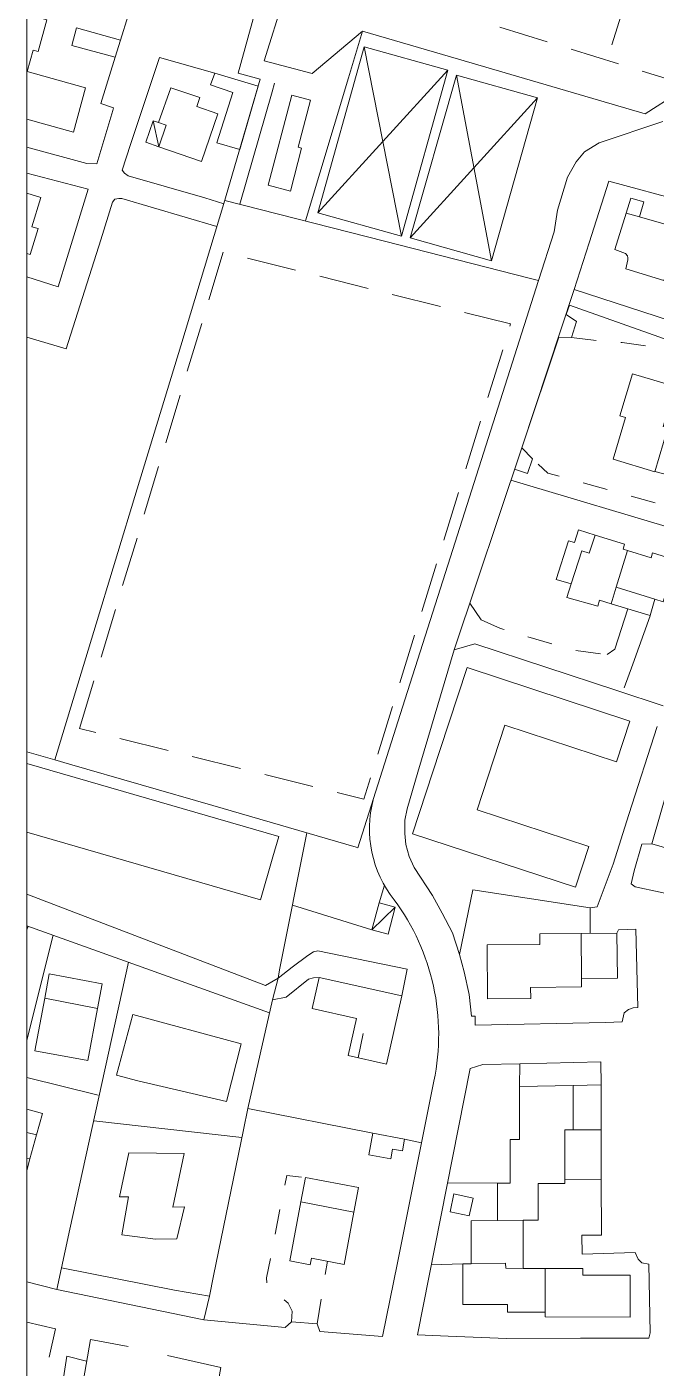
# Model space of a CAD drawing. Header units: millimetres. Extents: x 4297 to 8160, y 446 to 1634.
# Drawn here: x 6883.9 to 7010.4, y 755.3 to 1024.8 of the extents above; entities that cross this region are included whole.
import ezdxf

# ---------------------------------------------------------------- set-up
doc = ezdxf.new("R2010")
doc.units = ezdxf.units.MM
doc.header["$LTSCALE"] = 0.1
doc.layers.add('1_CARTIGLIO', color=7, linetype='Continuous', lineweight=9)

msp = doc.modelspace()

# ---------------------------------------------------------------- linework, layer by layer
at = {"layer": '1_CARTIGLIO'}
for p, q in [((6883.88, 1623.55), (6883.88, 455.55)), ((6970.3, 1141.83), (6931.56, 1017.99)), ((7004.44, 1030.76), (7001.46, 1021.21)), ((6902.73, 1022.15), (6904.26, 1027.1)), ((6929.73, 1027.66), (6926.37, 1015.49)), ((6893.86, 1024.59, 210.25), (6892.93, 1021.08, 210.25)), ((6902.73, 1022.15, 210.22), (6893.86, 1024.59, 210.22)), ((6988.49, 1021.83), (6978.93, 1024.78)), ((6941.24, 1015.42), (6951.34, 1023.97)), ((6948.51, 1014.54), (6951.34, 1023.97)), ((6951.34, 1023.97), (6970.68, 1018.31)), ((6892.93, 1021.08, 210.25), (6901.67, 1018.71, 210.25)), ((7002.81, 1017.4), (6993.27, 1020.35)), ((6898.78, 1009.38), (6901.67, 1018.71)), ((6910.55, 1018.68), (6904.74, 1001.15)), ((6921.64, 1015.52), (6910.55, 1018.68)), ((6931.56, 1017.99), (6941.24, 1015.42)), ((6970.68, 1018.31), (7008.16, 1007.33)), ((6923.51, 989.29), (6930.8, 1014.27)), ((6930.8, 1014.27), (6926.37, 1015.49)), ((6939.88, 985.81), (6948.51, 1014.54)), ((7012.39, 1014.44), (7007.6, 1015.92)), ((6933.2, 1011.74), (6926.72, 989.17)), ((6933.2, 1011.74), (6933.66, 1013.48)), ((7008.16, 1007.33), (7014.69, 1011.46)), ((6901.32, 1008.54), (6898.78, 1009.38)), ((6901.16, 1007.99), (6901.32, 1008.54)), ((6897.96, 997.31), (6901.16, 1007.99)), ((6998.92, 1001.48), (7011.71, 1005.78)), ((6883.88, 1000.63), (6895.94, 997.36)), ((6904.74, 1001.15), (6903.03, 996.01)), ((6996, 999.69), (6998.92, 1001.48)), ((6895.94, 997.36), (6897.96, 997.31)), ((6992.56, 994.58), (6994.27, 997.69)), ((6994.27, 997.69), (6996, 999.69)), ((6896.18, 992.21), (6883.88, 995.43)), ((6903.03, 996.01), (6903.5, 995.39)), ((6903.5, 995.39), (6904.22, 994.85)), ((6904.22, 994.85), (6919.67, 990.44)), ((6891.99, 978.48), (6896.18, 992.21)), ((6990.56, 987.98), (6992.56, 994.58)), ((7000.84, 993.83), (6996.89, 981.39)), ((7017.19, 989.36), (7000.84, 993.83)), ((6901.12, 989.58), (6898.74, 982.03)), ((6901.6, 990.16), (6901.12, 989.58)), ((6902.38, 990.35), (6901.6, 990.16)), ((6902.96, 990.3), (6902.38, 990.35)), ((6922.1, 984.69), (6902.96, 990.3)), ((6914.81, 960.7), (6923.51, 989.29)), ((6923.7, 989.94), (6955.79, 981.75)), ((6990.56, 987.98), (6989.88, 983.63)), ((6898.74, 982.03), (6891.81, 960.11)), ((6955.79, 981.75), (6984.85, 974.33)), ((6986.74, 973.85), (6989.88, 983.63)), ((6996.89, 981.39), (6993.92, 972.01)), ((6890.2, 972.59), (6891.99, 978.48)), ((6920.47, 969.97), (6923.36, 979.54)), ((6923.36, 979.54), (6923.36, 979.54)), ((6928.21, 978.33), (6937.92, 975.9)), ((6883.88, 974.58), (6890.2, 972.59)), ((6942.77, 974.69), (6952.47, 972.27)), ((6986.74, 973.85), (6977.63, 945.26)), ((6984.85, 974.33), (6986.74, 973.85)), ((6957.32, 971.06), (6967.03, 968.64)), ((6983.35, 940.2), (6993.92, 972.01)), ((6993.92, 972.01), (7013.09, 965.79)), ((6992.93, 968.91), (6992.29, 966.99)), ((7016.85, 960.42), (6992.93, 968.91)), ((6916.13, 955.61), (6919.03, 965.19)), ((6971.88, 967.42), (6981.13, 965.11)), ((6981.13, 965.11), (6981, 964.67)), ((6992.29, 966.99), (6994.38, 965.63)), ((6891.81, 960.11), (6883.88, 962.49)), ((6990.79, 962.49), (6983.35, 940.2)), ((6993.35, 962.37), (6990.79, 962.49)), ((6993.35, 962.37), (6998.31, 961.8)), ((6906.07, 932), (6914.81, 960.7)), ((6979.53, 959.9), (6976.57, 950.35)), ((7003.29, 961.37), (7003.53, 961.36)), ((7003.53, 961.36), (7008.25, 960.74)), ((6911.8, 941.25), (6914.69, 950.82)), ((6977.63, 945.26), (6968.53, 916.67)), ((6975.09, 945.57), (6972.13, 936.01)), ((6969.81, 899.63), (6983.35, 940.2)), ((6983.35, 940.2), (6985.5, 938.03)), ((6907.47, 926.89), (6910.36, 936.46)), ((6984.49, 935.03), (6981.92, 935.93)), ((6988.6, 935.14), (6986.68, 936.92)), ((7010.1, 935.43, 209.67), (7018.33, 933.29, 209.67)), ((7021.9, 921.59), (6981.19, 933.71)), ((6990.89, 934.51), (6988.6, 935.14)), ((7000.53, 931.85), (6995.71, 933.18)), ((6897.34, 903.3), (6906.07, 932)), ((6970.66, 931.24), (6967.71, 921.68)), ((7010.18, 929.2), (7005.35, 930.53)), ((6903.13, 912.53), (6906.03, 922.1)), ((6968.53, 916.67), (6959.42, 888.09)), ((6966.23, 916.91), (6963.28, 907.35)), ((6972.95, 909.03), (6975.21, 905.64)), ((6898.8, 898.17), (6901.69, 907.74)), ((7004.71, 907.85, 209.4), (7002.1, 899.77, 209.4)), ((7005.66, 896.72, 209.4), (7009.17, 906.49, 209.4)), ((6889.49, 877.54), (6897.34, 903.3)), ((6975.21, 905.64), (6979.07, 903.9)), ((6979.07, 903.9), (6979.81, 903.69)), ((6961.79, 902.58), (6958.84, 893.02)), ((6973.96, 900.84), (6969.81, 899.63)), ((6973.96, 900.84), (7002.46, 891.47)), ((6984.6, 902.27), (6989.4, 900.85)), ((6969.81, 899.63), (6962.49, 875.02)), ((6994.21, 899.5), (6999.17, 898.85)), ((7002.1, 899.77, 209.4), (7000.5, 898.68, 209.4)), ((7005.66, 896.72), (7003.96, 892.02)), ((6894.46, 883.81), (6897.35, 893.39)), ((7002.46, 891.47), (7011.82, 888.39)), ((6959.42, 888.09), (6950.44, 859.87)), ((6957.36, 888.25), (6954.41, 878.69)), ((7010.59, 884.21, 209.62), (7004.92, 866.56, 209.62)), ((6897.73, 883), (6894.46, 883.81)), ((6912.28, 879.39), (6902.58, 881.8)), ((6892.45, 876.68), (6889.49, 877.54)), ((6921.26, 868.33), (6892.45, 876.68)), ((6926.85, 875.77), (6917.14, 878.18)), ((6941.4, 872.16), (6931.7, 874.57)), ((6952.93, 873.92), (6951.6, 869.63)), ((6962.49, 875.02), (6960.31, 867.69)), ((6951.6, 869.63), (6946.25, 870.96)), ((6950.07, 859.98), (6921.26, 868.33)), ((7004.92, 866.56, 209.55), (7001.71, 856.55, 209.55)), ((6940.19, 862.84), (6934.7, 835.3)), ((6950.44, 859.87), (6950.07, 859.98)), ((7005.95, 855.24, 209.63), (7007.48, 860.6, 209.63)), ((7007.48, 860.6, 209.64), (7009.48, 860.62, 209.64)), ((7001.71, 856.55), (6998.53, 847.97)), ((7005.95, 855.24), (7005.34, 852.6)), ((6955.75, 852.35), (6954.68, 848.77)), ((7005.34, 852.6), (7006.18, 851.99)), ((7006.18, 851.99), (7018.82, 849.3)), ((6931.88, 832.19), (6883.88, 850.53)), ((6973.55, 851.4), (6970.85, 838.39)), ((6997.14, 847.75), (6973.55, 851.4)), ((6953.24, 843.33), (6937.3, 848.33)), ((6998.53, 847.97), (6997.14, 847.75)), ((6997.14, 847.75, 209.48), (6997.14, 842.64, 209.48)), ((6932.69, 826.68), (6883.88, 844.18)), ((6889.18, 842.28), (6883.88, 821.17)), ((7002.5, 842.68, 209.47), (7002.82, 843.38, 209.47)), ((7002.82, 843.38, 209.47), (7006.29, 843.48, 209.47)), ((7006.71, 827.78), (7006.29, 843.48)), ((6941.5, 838.93, 209.4), (6940.35, 838.22, 209.4)), ((6942.38, 839.15, 209.4), (6941.5, 838.93, 209.4)), ((6960.34, 835.46, 209.42), (6942.38, 839.15, 209.42)), ((6898.96, 812.49), (6904.3, 836.86)), ((6937.21, 835.83, 209.05), (6934.38, 833.68, 209.05)), ((6940.35, 838.22, 209.22), (6937.21, 835.83, 209.22)), ((6934.7, 835.3), (6934.38, 833.68)), ((6935.98, 829.84, 208.98), (6940.49, 833.42, 208.98)), ((6940.49, 833.42, 208.98), (6941.48, 833.72, 208.98)), ((6941.48, 833.72, 208.98), (6942.64, 833.81, 208.98)), ((6959.28, 830.1, 209.56), (6960.34, 835.46, 209.56)), ((6933.28, 829.31), (6928.33, 807.47)), ((6935.98, 829.84), (6933.28, 829.31)), ((7004.85, 827.34), (7005.78, 827.71)), ((7005.78, 827.71), (7006.71, 827.78)), ((6973.27, 826.01), (6974.01, 826.04)), ((6974.01, 826.04), (6973.97, 824.18)), ((7000.19, 824.77), (7003.53, 824.85)), ((7003.53, 824.85), (7003.95, 826.71)), ((7003.95, 826.71), (7004.85, 827.34)), ((6950.45, 817.65), (6951.5, 822.54)), ((6973.97, 824.18), (7000.19, 824.77)), ((6999.28, 816.82), (6982.98, 816.46)), ((6962.38, 761.98), (6972.97, 815.49)), ((6975.54, 816.3), (6972.97, 815.49)), ((6982.98, 816.46, 208.95), (6975.54, 816.3, 208.95)), ((6982.92, 811.9, 208.94), (6982.98, 816.46, 208.94)), ((6898.24, 810.12, 209.09), (6883.88, 813.69, 209.09)), ((6892.55, 783.19), (6898.96, 812.49)), ((6963.24, 800.55), (6965.7, 812.97)), ((6993.71, 812.11, 209.26), (6999.3, 812.22, 209.26)), ((6999.36, 793.21), (6999.3, 812.22)), ((6928.33, 807.47), (6927.46, 803.19)), ((6953.46, 802.47), (6928.33, 807.47)), ((6897.32, 804.98), (6927.13, 801.61)), ((6927.46, 803.19), (6921.43, 773.8)), ((6958.38, 776.43), (6963.24, 800.55)), ((6963.24, 800.55), (6959.82, 801.27)), ((6993.71, 803.19), (6999.33, 803.2)), ((6935.74, 792.04), (6936.13, 794.01)), ((6936.13, 794.01), (6939.1, 793.67)), ((6968.43, 792.54, 208.67), (6978.5, 792.47, 208.67)), ((6999.36, 793.21, 209.5), (6992.01, 793.12, 209.5)), ((6999.4, 782.01), (6999.36, 793.21)), ((6933.8, 782.23), (6934.77, 787.14)), ((6889.89, 771.07), (6892.55, 783.19)), ((6995.46, 782.01), (6999.4, 782.01)), ((6932.06, 773.4), (6932.83, 777.33)), ((6943.88, 774.07), (6944.34, 776.76)), ((6955.39, 761.66), (6958.38, 776.43)), ((7006.17, 778.52), (6995.53, 778.2)), ((7006.74, 777.18), (7006.17, 778.52)), ((7007.49, 776.46), (7006.74, 777.18)), ((7008.92, 776.2), (7007.49, 776.46)), ((6890.85, 775.42), (6913.56, 770.96)), ((6921.43, 773.8), (6920.6, 769.77)), ((6965.16, 776.05), (6971.51, 776.23)), ((7009.15, 762.36), (7008.92, 776.2)), ((6889.89, 771.07), (6883.88, 772.62)), ((6913.56, 770.96), (6920.6, 769.77)), ((6932.12, 772.4), (6932.06, 773.4)), ((6920.6, 769.77), (6919.45, 765.01)), ((6936.4, 768.36), (6935.62, 769.03)), ((6937.21, 766.74), (6936.4, 768.36)), ((6942.22, 764.21), (6943.05, 769.14)), ((6937.08, 764.58), (6937.21, 766.74)), ((6889.63, 763.15), (6883.88, 764.55)), ((6888.38, 757.5), (6889.63, 763.15)), ((6919.45, 765.01), (6935.83, 763.42)), ((6935.83, 763.42), (6937.08, 764.58)), ((6942.22, 764.21), (6942.78, 762.64)), ((6896.68, 761.07), (6892.91, 739.11)), ((6904.27, 759.6), (6896.68, 761.07)), ((6904.27, 759.6), (6896.68, 761.07)), ((6942.78, 762.64), (6955.39, 761.66)), ((6962.38, 761.98), (6968.57, 761.72)), ((6968.57, 761.72), (6980.29, 761.23)), ((6980.29, 761.23), (6995.2, 761.28)), ((6995.2, 761.28), (6998.56, 761.28)), ((6998.56, 761.28), (7008.92, 761.28)), ((7008.92, 761.28), (7009.15, 762.37)), ((6891.91, 757.7), (6890.66, 749.36)), ((6922.88, 755.42), (6912.14, 757.82)), ((6922.88, 755.42), (6912.14, 757.82)), ((6919.68, 737.26), (6922.88, 755.42))]:
    msp.add_line(p, q, dxfattribs=at)
for points in [[(6883.88, 1027.32), (6887.93, 1026.21), (6886.19, 1019.85), (6885.16, 1020.14), (6883.96, 1015.83), (6895.71, 1012.55), (6893.24, 1003.67), (6883.88, 1006.27)], [(6902.73, 1022.15), (6901.67, 1018.71)], [(6942.38, 987.47), (6959.22, 982.77), (6968.53, 1016.1), (6951.69, 1020.8), (6942.38, 987.47)], [(6959.22, 982.77), (6951.69, 1020.8)], [(6926.69, 1000.18), (6922.09, 1001.54), (6925.28, 1011.63), (6920.83, 1013.16), (6921.64, 1015.52), (6930.39, 1012.9), (6926.69, 1000.18)], [(6968.53, 1016.1), (6942.38, 987.47)], [(6960.96, 982.39), (6977.28, 977.77), (6986.56, 1010.52), (6970.25, 1015.14), (6960.96, 982.39)], [(6977.28, 977.77), (6970.25, 1015.14)], [(6918.99, 997.74), (6910.39, 1000.69), (6911.89, 1005.05), (6910.32, 1005.6), (6912.86, 1012.57), (6918.64, 1010.59), (6918.03, 1008.78), (6922.29, 1007.32), (6918.99, 997.74)], [(6932.37, 992.97), (6936.85, 991.8), (6939.1, 1000.46), (6938.42, 1000.64), (6940.92, 1010.11), (6937.15, 1011.1), (6932.37, 992.97)], [(6986.56, 1010.52), (6960.96, 982.39)], [(6910.39, 1000.69), (6907.78, 1001.62), (6909.31, 1005.95), (6910.32, 1005.6), (6911.89, 1005.05), (6910.39, 1000.69)], [(6909.31, 1005.95), (6910.39, 1000.69)], [(6883.88, 991.39), (6886.69, 990.55), (6884.92, 984.66), (6886.15, 984.29), (6884.58, 979.04), (6883.88, 979.25)], [(6923.51, 989.28), (6919.67, 990.44)], [(7005.26, 990.4), (7007.92, 989.67), (7007.03, 986.62), (7004.34, 987.39), (7005.26, 990.4)], [(7004.28, 976.17), (7004.69, 977.99), (7004.72, 978.4), (7004.62, 978.83), (7004.24, 979.3), (7002.1, 980.08), (7004.34, 987.39), (7007.03, 986.62), (7016.63, 983.9), (7014.56, 976.91), (7012.99, 977.37), (7011.95, 973.86), (7004.28, 976.17)], [(6994.38, 965.63), (6993.35, 962.37)], [(7001.71, 937.92), (7010.1, 935.42), (7012.71, 944.21), (7011.77, 944.49), (7014.18, 952.53), (7005.62, 955.1), (7003.09, 946.67), (7004.24, 946.32), (7001.71, 937.92)], [(6985.5, 938.03), (6984.49, 935.03)], [(6992.77, 921.56), (6993.96, 921.21), (6994.74, 923.73), (6998.09, 922.69), (6996.92, 919.08), (6995.42, 919.53), (6993.28, 912.9), (6990.31, 913.76), (6992.77, 921.56)], [(6993.28, 912.9), (6992.42, 910.14), (6998.64, 908.38), (6998.98, 909.58), (7001.33, 908.87), (7002.37, 912.25), (7004.63, 919.56), (7003.75, 919.83), (7004.02, 920.86), (6998.09, 922.69), (6996.92, 919.08), (6995.42, 919.53), (6993.28, 912.9)], [(7004.63, 919.56), (7009.37, 918.13), (7009.66, 919.12), (7014.42, 917.65), (7011.8, 909.3), (7010.11, 909.83), (7002.37, 912.25), (7004.63, 919.56)], [(7001.33, 908.87), (7002.37, 912.25), (7010.11, 909.83), (7009.17, 906.5), (7008.06, 906.83), (7001.33, 908.87)], [(6972.39, 896.07), (6966.9, 879.37)], [(6972.39, 896.07), (7005.12, 885.3), (7002.42, 877.1), (6979.98, 884.48), (6976.63, 874.27)], [(6889.49, 877.54), (6883.88, 879.16)], [(6961.41, 862.68), (6966.9, 879.37)], [(6933.36, 858.03), (6934.54, 862.1), (6883.88, 876.79)], [(7009.48, 860.62), (7020.38, 857.48), (7025.15, 874.02), (7014.26, 877.17), (7009.48, 860.62)], [(6961.41, 862.68), (6994.14, 851.91), (6996.84, 860.12), (6974.4, 867.5), (6976.63, 874.27)], [(6960.31, 867.69), (6959.89, 865.43), (6959.89, 862.74), (6960.08, 860.5), (6960.76, 858.07), (6961.72, 855.91), (6965.42, 850.26), (6967.39, 846.69), (6969.42, 842.73), (6970.85, 838.39), (6971.82, 834.94), (6972.77, 830.37), (6973.27, 826.01)], [(6883.88, 862.97), (6930.85, 849.36), (6933.36, 858.03)], [(6953.24, 843.34), (6956.5, 842.48), (6957.93, 847.91), (6954.68, 848.77), (6953.24, 843.34)], [(6957.93, 847.91), (6953.24, 843.34)], [(6957.93, 847.91), (6953.24, 843.34)], [(6976.39, 840.33), (6976.47, 829.52), (6985.16, 829.59), (6985.14, 831.8), (6995.4, 831.9), (6995.38, 833.61), (6995.31, 842.62), (6986.97, 842.55), (6986.99, 840.4), (6976.39, 840.33)], [(6995.38, 833.61), (7002.58, 833.67), (7002.5, 842.68), (6995.31, 842.62), (6995.38, 833.61)], [(6888.37, 834.52), (6887.49, 829.65), (6898.09, 827.54), (6899.01, 832.54), (6888.37, 834.52)], [(6934.38, 833.68), (6931.88, 832.19)], [(6934.38, 833.68), (6933.28, 829.31)], [(6956.21, 816.36), (6948.5, 818.09), (6950.17, 825.53), (6941.24, 827.53), (6942.64, 833.81), (6959.28, 830.1), (6956.21, 816.36)], [(6896.15, 817.07), (6898.09, 827.54), (6887.49, 829.65), (6885.52, 819.05)], [(6906.17, 812.99), (6901.88, 814.15), (6905.2, 826.33), (6926.99, 820.43), (6924.04, 808.89), (6906.17, 812.99)], [(6885.52, 819.05), (6896.15, 817.07)], [(6999.28, 816.82), (6999.3, 812.22)], [(6981.01, 801.25), (6982.92, 801.25), (6982.92, 811.9), (6993.7, 812.11), (6993.71, 803.19), (6992.01, 803.19), (6992.01, 792.37), (6986.68, 792.41), (6986.68, 785.04), (6983.65, 785.01), (6978.5, 784.94), (6978.5, 792.47), (6981.01, 792.45), (6981.01, 801.25)], [(6883.88, 807.31), (6887.01, 806.45), (6885.83, 802.15), (6883.88, 802.65)], [(6883.88, 802.65), (6885.83, 802.15), (6884.52, 797.34), (6883.88, 797.51)], [(6953.46, 802.47), (6952.65, 798.18), (6957.04, 797.34), (6957.41, 799.28), (6959.38, 798.92), (6959.82, 801.27), (6953.46, 802.47)], [(6904.29, 789.74), (6902.48, 789.71), (6904.42, 798.55), (6915.52, 798.4), (6913.23, 787.65), (6915.55, 787.72), (6914.02, 781.28), (6909.76, 781.2), (6903.01, 782.06), (6904.29, 789.74)], [(6883.88, 797.51), (6884.52, 797.34), (6883.88, 795.02)], [(6939.88, 793.59), (6938.99, 788.72), (6949.59, 786.61), (6950.52, 791.61), (6939.88, 793.59)], [(6968.96, 786.71), (6969.74, 790.28), (6973.59, 789.44), (6972.81, 785.87), (6968.96, 786.71)], [(6947.65, 776.14), (6949.59, 786.61), (6938.99, 788.72), (6936.78, 776.82), (6940.86, 776.07), (6941.1, 777.36), (6947.65, 776.14)], [(6978.5, 784.94), (6973.21, 784.87), (6973.21, 776.26), (6980.12, 776.36), (6980.15, 775.34), (6983.65, 775.29), (6983.65, 785.01), (6978.5, 784.94)], [(6995.53, 778.2), (6995.46, 782.01)], [(6971.51, 768.1), (6971.51, 776.23), (6973.21, 776.26), (6980.12, 776.36), (6980.15, 775.34), (6983.65, 775.29), (6988.1, 775.29), (6988.09, 766.56), (6980.49, 766.56), (6980.49, 768.1), (6971.51, 768.1)], [(7005.17, 773.95), (7005.13, 765.51), (6988.09, 765.59), (6988.09, 766.56), (6988.1, 775.29), (6995.62, 775.29), (6995.62, 773.99), (7005.17, 773.95)], [(6889.89, 771.07), (6919.45, 765.01)], [(6942.22, 764.21), (6937.08, 764.58)], [(6895.89, 756.71), (6891.91, 757.7)]]:
    msp.add_lwpolyline(points, dxfattribs=at)
at = {"layer": '1_CARTIGLIO', "elevation": 209.14}
msp.add_lwpolyline([(6883.88, 843.36), (6884.14, 844.09)], dxfattribs=at)
at = {"layer": '1_CARTIGLIO'}
for centre, radius, start, end in [((6975.59, 863.66), 22.84, 165.1735, 218.6281), ((6921.08, 822.31), 45.59, 348.1854, 36.463)]:
    msp.add_arc(centre, radius, start, end, dxfattribs=at)

doc.saveas('drawing.dxf')
